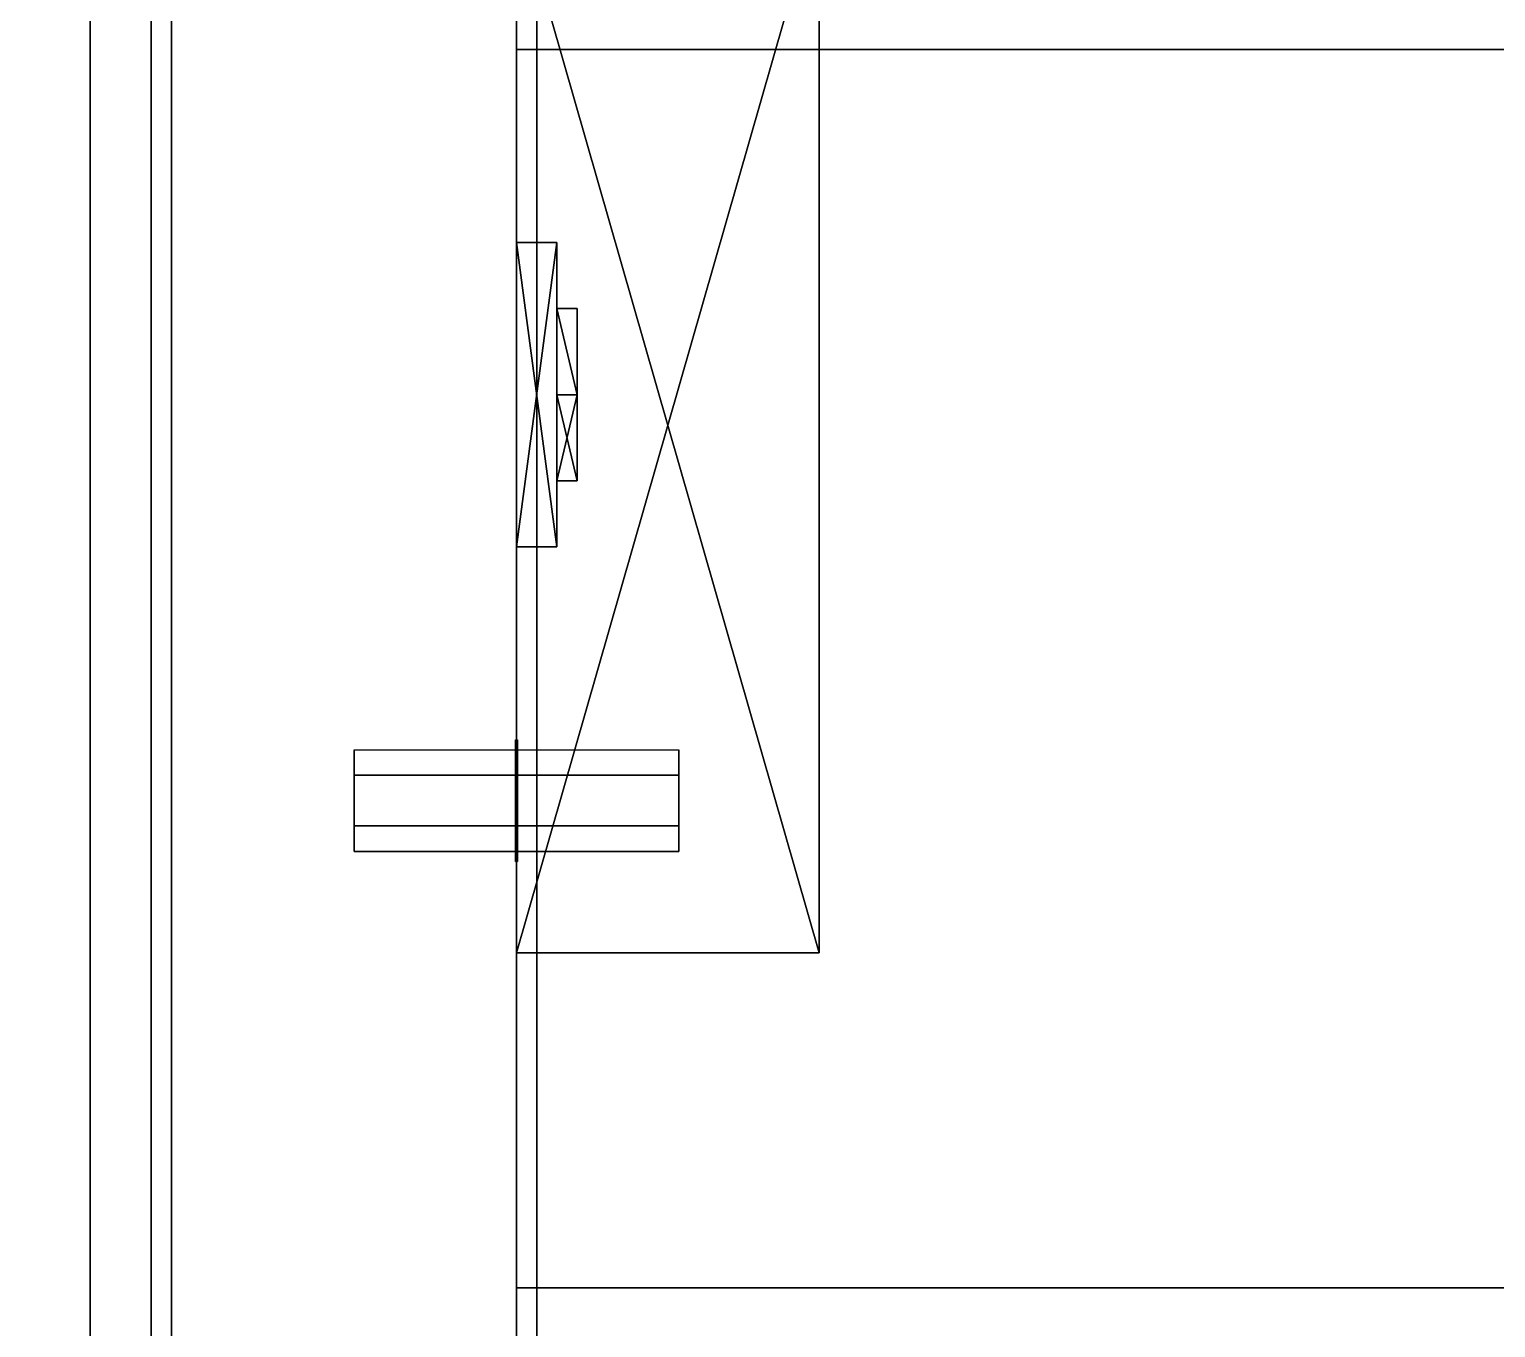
# Model space of a CAD drawing. Extents: x 0 to 4068, y -4475 to 0.
# Drawn here: x 1173 to 1245.2, y -4008 to -3944 of the extents above; entities that cross this region are included whole.
import ezdxf

# ---------------------------------------------------------------- set-up
doc = ezdxf.new("R2010")
doc.units = 0
for name, color, linetype in [('LAYER0', 7, 'CONTINUOUS'), ('LAYER102', 253, 'CONTINUOUS'), ('LAYER110', 7, 'CONTINUOUS'), ('LAYER113', 7, 'CONTINUOUS'), ('LAYER114', 7, 'CONTINUOUS'), ('LAYER115', 7, 'CONTINUOUS'), ('LAYER116', 45, 'CONTINUOUS'), ('LAYER117', 45, 'CONTINUOUS'), ('LAYER119', 45, 'CONTINUOUS'), ('LAYER121', 45, 'CONTINUOUS'), ('LAYER122', 45, 'CONTINUOUS'), ('LAYER125', 45, 'CONTINUOUS'), ('LAYER127', 45, 'CONTINUOUS'), ('LAYER31', 45, 'CONTINUOUS'), ('LAYER34', 45, 'CONTINUOUS'), ('LAYER36', 45, 'CONTINUOUS'), ('LAYER43', 45, 'CONTINUOUS'), ('LAYER44', 45, 'CONTINUOUS'), ('LAYER46', 45, 'CONTINUOUS'), ('LAYER48', 45, 'CONTINUOUS'), ('LAYER49', 45, 'CONTINUOUS'), ('LAYER5', 7, 'CONTINUOUS'), ('LAYER51', 45, 'CONTINUOUS'), ('LAYER52', 45, 'CONTINUOUS'), ('LAYER54', 45, 'CONTINUOUS'), ('LAYER55', 254, 'CONTINUOUS')]:
    doc.layers.add(name, color=color, linetype=linetype)

msp = doc.modelspace()

# ---------------------------------------------------------------- linework, layer by layer
at = {"layer": 'LAYER0', "invisible_edges": 1}
for points in [[(4068, 0), (0, -4475), (0, 0), (4068, 0)], [(0, -4475), (4068, 0), (4068, -4475), (0, -4475)]]:
    msp.add_3dface(points, dxfattribs=at)
at = {"layer": 'LAYER102'}
for points in [[(1197, -3937.5, 1801.217), (1211.922, -3937.5, 1801.217), (1197, -3989.5, 1801.217), (1197, -3937.5, 1801.217)], [(1197, -3989.5, 1801.217), (1211.922, -3937.5, 1801.217), (1211.922, -3989.5, 1801.217), (1197, -3989.5, 1801.217)], [(1197, -3989.5, 1814.783), (1211.922, -3989.5, 1814.783), (1197, -3937.5, 1814.783), (1197, -3989.5, 1814.783)], [(1197, -3937.5, 1814.783), (1211.922, -3989.5, 1814.783), (1211.922, -3937.5, 1814.783), (1197, -3937.5, 1814.783)], [(1197, -3937.5, 2255.217), (1211.922, -3937.5, 2255.217), (1197, -3989.5, 2255.217), (1197, -3937.5, 2255.217)], [(1197, -3989.5, 2255.217), (1211.922, -3937.5, 2255.217), (1211.922, -3989.5, 2255.217), (1197, -3989.5, 2255.217)], [(1197, -3989.5, 2268.783), (1211.922, -3989.5, 2268.783), (1197, -3937.5, 2268.783), (1197, -3989.5, 2268.783)], [(1197, -3937.5, 2268.783), (1211.922, -3989.5, 2268.783), (1211.922, -3937.5, 2268.783), (1197, -3937.5, 2268.783)], [(1197, -3937.5, 251.217), (1211.922, -3937.5, 251.217), (1197, -3989.5, 251.217), (1197, -3937.5, 251.217)], [(1197, -3989.5, 251.217), (1211.922, -3937.5, 251.217), (1211.922, -3989.5, 251.217), (1197, -3989.5, 251.217)], [(1197, -3989.5, 264.783), (1211.922, -3989.5, 264.783), (1197, -3937.5, 264.783), (1197, -3989.5, 264.783)], [(1197, -3937.5, 264.783), (1211.922, -3989.5, 264.783), (1211.922, -3937.5, 264.783), (1197, -3937.5, 264.783)], [(1197, -3937.5, 770.217), (1211.922, -3937.5, 770.217), (1197, -3989.5, 770.217), (1197, -3937.5, 770.217)], [(1197, -3989.5, 770.217), (1211.922, -3937.5, 770.217), (1211.922, -3989.5, 770.217), (1197, -3989.5, 770.217)], [(1197, -3989.5, 783.783), (1211.922, -3989.5, 783.783), (1197, -3937.5, 783.783), (1197, -3989.5, 783.783)], [(1197, -3937.5, 783.783), (1211.922, -3989.5, 783.783), (1211.922, -3937.5, 783.783), (1197, -3937.5, 783.783)], [(1211.922, -3937.5, 1801.217), (1211.922, -3937.5, 1814.783), (1211.922, -3989.5, 1801.217), (1211.922, -3937.5, 1801.217)], [(1211.922, -3989.5, 1801.217), (1211.922, -3937.5, 1814.783), (1211.922, -3989.5, 1814.783), (1211.922, -3989.5, 1801.217)], [(1211.922, -3937.5, 2255.217), (1211.922, -3937.5, 2268.783), (1211.922, -3989.5, 2255.217), (1211.922, -3937.5, 2255.217)], [(1211.922, -3989.5, 2255.217), (1211.922, -3937.5, 2268.783), (1211.922, -3989.5, 2268.783), (1211.922, -3989.5, 2255.217)], [(1211.922, -3937.5, 251.217), (1211.922, -3937.5, 264.783), (1211.922, -3989.5, 251.217), (1211.922, -3937.5, 251.217)], [(1211.922, -3989.5, 251.217), (1211.922, -3937.5, 264.783), (1211.922, -3989.5, 264.783), (1211.922, -3989.5, 251.217)], [(1211.922, -3937.5, 770.217), (1211.922, -3937.5, 783.783), (1211.922, -3989.5, 770.217), (1211.922, -3937.5, 770.217)], [(1211.922, -3989.5, 770.217), (1211.922, -3937.5, 783.783), (1211.922, -3989.5, 783.783), (1211.922, -3989.5, 770.217)], [(1198.99, -3954.5, 1834), (1197, -3954.5, 1834), (1197, -3969.5, 1834), (1198.99, -3954.5, 1834)], [(1198.99, -3954.5, 1834), (1197, -3969.5, 1834), (1198.99, -3969.5, 1834), (1198.99, -3954.5, 1834)], [(1198.99, -3969.5, 1782), (1197, -3969.5, 1782), (1197, -3954.5, 1782), (1198.99, -3969.5, 1782)], [(1198.99, -3969.5, 1782), (1197, -3954.5, 1782), (1198.99, -3954.5, 1782), (1198.99, -3969.5, 1782)], [(1197, -3954.5, 1782), (1197, -3954.5, 1834), (1198.99, -3954.5, 1834), (1197, -3954.5, 1782)], [(1197, -3954.5, 1782), (1198.99, -3954.5, 1834), (1198.99, -3954.5, 1782), (1197, -3954.5, 1782)], [(1198.99, -3954.5, 2288), (1197, -3954.5, 2288), (1197, -3969.5, 2288), (1198.99, -3954.5, 2288)], [(1198.99, -3954.5, 2288), (1197, -3969.5, 2288), (1198.99, -3969.5, 2288), (1198.99, -3954.5, 2288)], [(1198.99, -3969.5, 2236), (1197, -3969.5, 2236), (1197, -3954.5, 2236), (1198.99, -3969.5, 2236)], [(1198.99, -3969.5, 2236), (1197, -3954.5, 2236), (1198.99, -3954.5, 2236), (1198.99, -3969.5, 2236)], [(1197, -3954.5, 2236), (1197, -3954.5, 2288), (1198.99, -3954.5, 2288), (1197, -3954.5, 2236)], [(1197, -3954.5, 2236), (1198.99, -3954.5, 2288), (1198.99, -3954.5, 2236), (1197, -3954.5, 2236)], [(1198.99, -3954.5, 284), (1197, -3954.5, 284), (1197, -3969.5, 284), (1198.99, -3954.5, 284)], [(1198.99, -3954.5, 284), (1197, -3969.5, 284), (1198.99, -3969.5, 284), (1198.99, -3954.5, 284)], [(1198.99, -3969.5, 232), (1197, -3969.5, 232), (1197, -3954.5, 232), (1198.99, -3969.5, 232)], [(1198.99, -3969.5, 232), (1197, -3954.5, 232), (1198.99, -3954.5, 232), (1198.99, -3969.5, 232)], [(1197, -3954.5, 232), (1197, -3954.5, 284), (1198.99, -3954.5, 284), (1197, -3954.5, 232)], [(1197, -3954.5, 232), (1198.99, -3954.5, 284), (1198.99, -3954.5, 232), (1197, -3954.5, 232)], [(1198.99, -3954.5, 803), (1197, -3954.5, 803), (1197, -3969.5, 803), (1198.99, -3954.5, 803)], [(1198.99, -3954.5, 803), (1197, -3969.5, 803), (1198.99, -3969.5, 803), (1198.99, -3954.5, 803)], [(1198.99, -3969.5, 751), (1197, -3969.5, 751), (1197, -3954.5, 751), (1198.99, -3969.5, 751)], [(1198.99, -3969.5, 751), (1197, -3954.5, 751), (1198.99, -3954.5, 751), (1198.99, -3969.5, 751)], [(1197, -3954.5, 751), (1197, -3954.5, 803), (1198.99, -3954.5, 803), (1197, -3954.5, 751)], [(1197, -3954.5, 751), (1198.99, -3954.5, 803), (1198.99, -3954.5, 751), (1197, -3954.5, 751)], [(1198.99, -3954.5, 1782), (1198.99, -3954.5, 1834), (1198.99, -3969.5, 1834), (1198.99, -3954.5, 1782)], [(1198.99, -3954.5, 1782), (1198.99, -3969.5, 1834), (1198.99, -3969.5, 1782), (1198.99, -3954.5, 1782)], [(1198.99, -3954.5, 2236), (1198.99, -3954.5, 2288), (1198.99, -3969.5, 2288), (1198.99, -3954.5, 2236)], [(1198.99, -3954.5, 2236), (1198.99, -3969.5, 2288), (1198.99, -3969.5, 2236), (1198.99, -3954.5, 2236)], [(1198.99, -3954.5, 232), (1198.99, -3954.5, 284), (1198.99, -3969.5, 284), (1198.99, -3954.5, 232)], [(1198.99, -3954.5, 232), (1198.99, -3969.5, 284), (1198.99, -3969.5, 232), (1198.99, -3954.5, 232)], [(1198.99, -3954.5, 751), (1198.99, -3954.5, 803), (1198.99, -3969.5, 803), (1198.99, -3954.5, 751)], [(1198.99, -3954.5, 751), (1198.99, -3969.5, 803), (1198.99, -3969.5, 751), (1198.99, -3954.5, 751)], [(1199.984, -3957.757, 1826.087), (1199.984, -3962, 1821.291), (1198.99, -3957.757, 1826.087), (1199.984, -3957.757, 1826.087)], [(1198.99, -3957.757, 1826.087), (1199.984, -3962, 1821.291), (1198.99, -3962, 1821.291), (1198.99, -3957.757, 1826.087)], [(1198.99, -3962, 1830.883), (1198.99, -3962, 1821.291), (1198.99, -3957.757, 1826.087), (1198.99, -3962, 1830.883)], [(1198.99, -3962, 1830.883), (1199.984, -3962, 1830.883), (1198.99, -3957.757, 1826.087), (1198.99, -3962, 1830.883)], [(1198.99, -3957.757, 1826.087), (1199.984, -3962, 1830.883), (1199.984, -3957.757, 1826.087), (1198.99, -3957.757, 1826.087)], [(1199.984, -3957.757, 1789.913), (1199.984, -3962, 1785.117), (1198.99, -3957.757, 1789.913), (1199.984, -3957.757, 1789.913)], [(1198.99, -3957.757, 1789.913), (1199.984, -3962, 1785.117), (1198.99, -3962, 1785.117), (1198.99, -3957.757, 1789.913)], [(1198.99, -3962, 1794.709), (1198.99, -3962, 1785.117), (1198.99, -3957.757, 1789.913), (1198.99, -3962, 1794.709)], [(1198.99, -3962, 1794.709), (1199.984, -3962, 1794.709), (1198.99, -3957.757, 1789.913), (1198.99, -3962, 1794.709)], [(1198.99, -3957.757, 1789.913), (1199.984, -3962, 1794.709), (1199.984, -3957.757, 1789.913), (1198.99, -3957.757, 1789.913)], [(1199.984, -3957.757, 2280.087), (1199.984, -3962, 2275.291), (1198.99, -3957.757, 2280.087), (1199.984, -3957.757, 2280.087)], [(1198.99, -3957.757, 2280.087), (1199.984, -3962, 2275.291), (1198.99, -3962, 2275.291), (1198.99, -3957.757, 2280.087)], [(1198.99, -3962, 2284.883), (1198.99, -3962, 2275.291), (1198.99, -3957.757, 2280.087), (1198.99, -3962, 2284.883)], [(1198.99, -3962, 2284.883), (1199.984, -3962, 2284.883), (1198.99, -3957.757, 2280.087), (1198.99, -3962, 2284.883)], [(1198.99, -3957.757, 2280.087), (1199.984, -3962, 2284.883), (1199.984, -3957.757, 2280.087), (1198.99, -3957.757, 2280.087)], [(1199.984, -3957.757, 2243.913), (1199.984, -3962, 2239.117), (1198.99, -3957.757, 2243.913), (1199.984, -3957.757, 2243.913)], [(1198.99, -3957.757, 2243.913), (1199.984, -3962, 2239.117), (1198.99, -3962, 2239.117), (1198.99, -3957.757, 2243.913)], [(1198.99, -3962, 2248.709), (1198.99, -3962, 2239.117), (1198.99, -3957.757, 2243.913), (1198.99, -3962, 2248.709)], [(1198.99, -3962, 2248.709), (1199.984, -3962, 2248.709), (1198.99, -3957.757, 2243.913), (1198.99, -3962, 2248.709)], [(1198.99, -3957.757, 2243.913), (1199.984, -3962, 2248.709), (1199.984, -3957.757, 2243.913), (1198.99, -3957.757, 2243.913)], [(1199.984, -3957.757, 276.087), (1199.984, -3962, 271.291), (1198.99, -3957.757, 276.087), (1199.984, -3957.757, 276.087)], [(1198.99, -3957.757, 276.087), (1199.984, -3962, 271.291), (1198.99, -3962, 271.291), (1198.99, -3957.757, 276.087)], [(1198.99, -3962, 280.883), (1198.99, -3962, 271.291), (1198.99, -3957.757, 276.087), (1198.99, -3962, 280.883)], [(1198.99, -3962, 280.883), (1199.984, -3962, 280.883), (1198.99, -3957.757, 276.087), (1198.99, -3962, 280.883)], [(1198.99, -3957.757, 276.087), (1199.984, -3962, 280.883), (1199.984, -3957.757, 276.087), (1198.99, -3957.757, 276.087)], [(1199.984, -3957.757, 239.913), (1199.984, -3962, 235.117), (1198.99, -3957.757, 239.913), (1199.984, -3957.757, 239.913)], [(1198.99, -3957.757, 239.913), (1199.984, -3962, 235.117), (1198.99, -3962, 235.117), (1198.99, -3957.757, 239.913)], [(1198.99, -3962, 244.709), (1198.99, -3962, 235.117), (1198.99, -3957.757, 239.913), (1198.99, -3962, 244.709)], [(1198.99, -3962, 244.709), (1199.984, -3962, 244.709), (1198.99, -3957.757, 239.913), (1198.99, -3962, 244.709)], [(1198.99, -3957.757, 239.913), (1199.984, -3962, 244.709), (1199.984, -3957.757, 239.913), (1198.99, -3957.757, 239.913)], [(1199.984, -3957.757, 795.087), (1199.984, -3962, 790.291), (1198.99, -3957.757, 795.087), (1199.984, -3957.757, 795.087)], [(1198.99, -3957.757, 795.087), (1199.984, -3962, 790.291), (1198.99, -3962, 790.291), (1198.99, -3957.757, 795.087)], [(1198.99, -3962, 799.883), (1198.99, -3962, 790.291), (1198.99, -3957.757, 795.087), (1198.99, -3962, 799.883)], [(1198.99, -3962, 799.883), (1199.984, -3962, 799.883), (1198.99, -3957.757, 795.087), (1198.99, -3962, 799.883)], [(1198.99, -3957.757, 795.087), (1199.984, -3962, 799.883), (1199.984, -3957.757, 795.087), (1198.99, -3957.757, 795.087)], [(1199.984, -3957.757, 758.913), (1199.984, -3962, 754.117), (1198.99, -3957.757, 758.913), (1199.984, -3957.757, 758.913)], [(1198.99, -3957.757, 758.913), (1199.984, -3962, 754.117), (1198.99, -3962, 754.117), (1198.99, -3957.757, 758.913)], [(1198.99, -3962, 763.709), (1198.99, -3962, 754.117), (1198.99, -3957.757, 758.913), (1198.99, -3962, 763.709)], [(1198.99, -3962, 763.709), (1199.984, -3962, 763.709), (1198.99, -3957.757, 758.913), (1198.99, -3962, 763.709)], [(1198.99, -3957.757, 758.913), (1199.984, -3962, 763.709), (1199.984, -3957.757, 758.913), (1198.99, -3957.757, 758.913)], [(1199.984, -3962, 1830.883), (1199.984, -3966.243, 1826.087), (1199.984, -3957.757, 1826.087), (1199.984, -3962, 1830.883)], [(1199.984, -3957.757, 1826.087), (1199.984, -3966.243, 1826.087), (1199.984, -3962, 1821.291), (1199.984, -3957.757, 1826.087)], [(1199.984, -3962, 1794.709), (1199.984, -3966.243, 1789.913), (1199.984, -3957.757, 1789.913), (1199.984, -3962, 1794.709)], [(1199.984, -3957.757, 1789.913), (1199.984, -3966.243, 1789.913), (1199.984, -3962, 1785.117), (1199.984, -3957.757, 1789.913)], [(1199.984, -3962, 2284.883), (1199.984, -3966.243, 2280.087), (1199.984, -3957.757, 2280.087), (1199.984, -3962, 2284.883)], [(1199.984, -3957.757, 2280.087), (1199.984, -3966.243, 2280.087), (1199.984, -3962, 2275.291), (1199.984, -3957.757, 2280.087)], [(1199.984, -3962, 2248.709), (1199.984, -3966.243, 2243.913), (1199.984, -3957.757, 2243.913), (1199.984, -3962, 2248.709)], [(1199.984, -3957.757, 2243.913), (1199.984, -3966.243, 2243.913), (1199.984, -3962, 2239.117), (1199.984, -3957.757, 2243.913)], [(1199.984, -3962, 280.883), (1199.984, -3966.243, 276.087), (1199.984, -3957.757, 276.087), (1199.984, -3962, 280.883)], [(1199.984, -3957.757, 276.087), (1199.984, -3966.243, 276.087), (1199.984, -3962, 271.291), (1199.984, -3957.757, 276.087)], [(1199.984, -3962, 244.709), (1199.984, -3966.243, 239.913), (1199.984, -3957.757, 239.913), (1199.984, -3962, 244.709)], [(1199.984, -3957.757, 239.913), (1199.984, -3966.243, 239.913), (1199.984, -3962, 235.117), (1199.984, -3957.757, 239.913)], [(1199.984, -3962, 799.883), (1199.984, -3966.243, 795.087), (1199.984, -3957.757, 795.087), (1199.984, -3962, 799.883)], [(1199.984, -3957.757, 795.087), (1199.984, -3966.243, 795.087), (1199.984, -3962, 790.291), (1199.984, -3957.757, 795.087)], [(1199.984, -3962, 763.709), (1199.984, -3966.243, 758.913), (1199.984, -3957.757, 758.913), (1199.984, -3962, 763.709)], [(1199.984, -3957.757, 758.913), (1199.984, -3966.243, 758.913), (1199.984, -3962, 754.117), (1199.984, -3957.757, 758.913)], [(1199.984, -3962, 1821.291), (1199.984, -3966.243, 1826.087), (1198.99, -3962, 1821.291), (1199.984, -3962, 1821.291)], [(1198.99, -3962, 1821.291), (1199.984, -3966.243, 1826.087), (1198.99, -3966.243, 1826.087), (1198.99, -3962, 1821.291)], [(1199.984, -3966.243, 1826.087), (1199.984, -3962, 1830.883), (1198.99, -3966.243, 1826.087), (1199.984, -3966.243, 1826.087)], [(1198.99, -3966.243, 1826.087), (1199.984, -3962, 1830.883), (1198.99, -3962, 1830.883), (1198.99, -3966.243, 1826.087)], [(1198.99, -3962, 1830.883), (1198.99, -3966.243, 1826.087), (1198.99, -3962, 1821.291), (1198.99, -3962, 1830.883)], [(1199.984, -3962, 1785.117), (1199.984, -3966.243, 1789.913), (1198.99, -3962, 1785.117), (1199.984, -3962, 1785.117)], [(1198.99, -3962, 1785.117), (1199.984, -3966.243, 1789.913), (1198.99, -3966.243, 1789.913), (1198.99, -3962, 1785.117)], [(1199.984, -3966.243, 1789.913), (1199.984, -3962, 1794.709), (1198.99, -3966.243, 1789.913), (1199.984, -3966.243, 1789.913)], [(1198.99, -3966.243, 1789.913), (1199.984, -3962, 1794.709), (1198.99, -3962, 1794.709), (1198.99, -3966.243, 1789.913)], [(1198.99, -3962, 1794.709), (1198.99, -3966.243, 1789.913), (1198.99, -3962, 1785.117), (1198.99, -3962, 1794.709)], [(1199.984, -3962, 2275.291), (1199.984, -3966.243, 2280.087), (1198.99, -3962, 2275.291), (1199.984, -3962, 2275.291)], [(1198.99, -3962, 2275.291), (1199.984, -3966.243, 2280.087), (1198.99, -3966.243, 2280.087), (1198.99, -3962, 2275.291)], [(1199.984, -3966.243, 2280.087), (1199.984, -3962, 2284.883), (1198.99, -3966.243, 2280.087), (1199.984, -3966.243, 2280.087)], [(1198.99, -3966.243, 2280.087), (1199.984, -3962, 2284.883), (1198.99, -3962, 2284.883), (1198.99, -3966.243, 2280.087)], [(1198.99, -3962, 2284.883), (1198.99, -3966.243, 2280.087), (1198.99, -3962, 2275.291), (1198.99, -3962, 2284.883)], [(1199.984, -3962, 2239.117), (1199.984, -3966.243, 2243.913), (1198.99, -3962, 2239.117), (1199.984, -3962, 2239.117)], [(1198.99, -3962, 2239.117), (1199.984, -3966.243, 2243.913), (1198.99, -3966.243, 2243.913), (1198.99, -3962, 2239.117)], [(1199.984, -3966.243, 2243.913), (1199.984, -3962, 2248.709), (1198.99, -3966.243, 2243.913), (1199.984, -3966.243, 2243.913)], [(1198.99, -3966.243, 2243.913), (1199.984, -3962, 2248.709), (1198.99, -3962, 2248.709), (1198.99, -3966.243, 2243.913)], [(1198.99, -3962, 2248.709), (1198.99, -3966.243, 2243.913), (1198.99, -3962, 2239.117), (1198.99, -3962, 2248.709)], [(1199.984, -3962, 271.291), (1199.984, -3966.243, 276.087), (1198.99, -3962, 271.291), (1199.984, -3962, 271.291)], [(1198.99, -3962, 271.291), (1199.984, -3966.243, 276.087), (1198.99, -3966.243, 276.087), (1198.99, -3962, 271.291)], [(1199.984, -3966.243, 276.087), (1199.984, -3962, 280.883), (1198.99, -3966.243, 276.087), (1199.984, -3966.243, 276.087)], [(1198.99, -3966.243, 276.087), (1199.984, -3962, 280.883), (1198.99, -3962, 280.883), (1198.99, -3966.243, 276.087)], [(1198.99, -3962, 280.883), (1198.99, -3966.243, 276.087), (1198.99, -3962, 271.291), (1198.99, -3962, 280.883)], [(1199.984, -3962, 235.117), (1199.984, -3966.243, 239.913), (1198.99, -3962, 235.117), (1199.984, -3962, 235.117)], [(1198.99, -3962, 235.117), (1199.984, -3966.243, 239.913), (1198.99, -3966.243, 239.913), (1198.99, -3962, 235.117)], [(1199.984, -3966.243, 239.913), (1199.984, -3962, 244.709), (1198.99, -3966.243, 239.913), (1199.984, -3966.243, 239.913)], [(1198.99, -3966.243, 239.913), (1199.984, -3962, 244.709), (1198.99, -3962, 244.709), (1198.99, -3966.243, 239.913)], [(1198.99, -3962, 244.709), (1198.99, -3966.243, 239.913), (1198.99, -3962, 235.117), (1198.99, -3962, 244.709)], [(1199.984, -3962, 790.291), (1199.984, -3966.243, 795.087), (1198.99, -3962, 790.291), (1199.984, -3962, 790.291)], [(1198.99, -3962, 790.291), (1199.984, -3966.243, 795.087), (1198.99, -3966.243, 795.087), (1198.99, -3962, 790.291)], [(1199.984, -3966.243, 795.087), (1199.984, -3962, 799.883), (1198.99, -3966.243, 795.087), (1199.984, -3966.243, 795.087)], [(1198.99, -3966.243, 795.087), (1199.984, -3962, 799.883), (1198.99, -3962, 799.883), (1198.99, -3966.243, 795.087)], [(1198.99, -3962, 799.883), (1198.99, -3966.243, 795.087), (1198.99, -3962, 790.291), (1198.99, -3962, 799.883)], [(1199.984, -3962, 754.117), (1199.984, -3966.243, 758.913), (1198.99, -3962, 754.117), (1199.984, -3962, 754.117)], [(1198.99, -3962, 754.117), (1199.984, -3966.243, 758.913), (1198.99, -3966.243, 758.913), (1198.99, -3962, 754.117)], [(1199.984, -3966.243, 758.913), (1199.984, -3962, 763.709), (1198.99, -3966.243, 758.913), (1199.984, -3966.243, 758.913)], [(1198.99, -3966.243, 758.913), (1199.984, -3962, 763.709), (1198.99, -3962, 763.709), (1198.99, -3966.243, 758.913)], [(1198.99, -3962, 763.709), (1198.99, -3966.243, 758.913), (1198.99, -3962, 754.117), (1198.99, -3962, 763.709)], [(1198.99, -3969.5, 1834), (1197, -3969.5, 1834), (1197, -3969.5, 1782), (1198.99, -3969.5, 1834)], [(1198.99, -3969.5, 1834), (1197, -3969.5, 1782), (1198.99, -3969.5, 1782), (1198.99, -3969.5, 1834)], [(1198.99, -3969.5, 2288), (1197, -3969.5, 2288), (1197, -3969.5, 2236), (1198.99, -3969.5, 2288)], [(1198.99, -3969.5, 2288), (1197, -3969.5, 2236), (1198.99, -3969.5, 2236), (1198.99, -3969.5, 2288)], [(1198.99, -3969.5, 284), (1197, -3969.5, 284), (1197, -3969.5, 232), (1198.99, -3969.5, 284)], [(1198.99, -3969.5, 284), (1197, -3969.5, 232), (1198.99, -3969.5, 232), (1198.99, -3969.5, 284)], [(1198.99, -3969.5, 803), (1197, -3969.5, 803), (1197, -3969.5, 751), (1198.99, -3969.5, 803)], [(1198.99, -3969.5, 803), (1197, -3969.5, 751), (1198.99, -3969.5, 751), (1198.99, -3969.5, 803)], [(1197, -3989.5, 1801.217), (1211.922, -3989.5, 1801.217), (1197, -3989.5, 1814.783), (1197, -3989.5, 1801.217)], [(1197, -3989.5, 1814.783), (1211.922, -3989.5, 1801.217), (1211.922, -3989.5, 1814.783), (1197, -3989.5, 1814.783)], [(1197, -3989.5, 2255.217), (1211.922, -3989.5, 2255.217), (1197, -3989.5, 2268.783), (1197, -3989.5, 2255.217)], [(1197, -3989.5, 2268.783), (1211.922, -3989.5, 2255.217), (1211.922, -3989.5, 2268.783), (1197, -3989.5, 2268.783)], [(1197, -3989.5, 251.217), (1211.922, -3989.5, 251.217), (1197, -3989.5, 264.783), (1197, -3989.5, 251.217)], [(1197, -3989.5, 264.783), (1211.922, -3989.5, 251.217), (1211.922, -3989.5, 264.783), (1197, -3989.5, 264.783)], [(1197, -3989.5, 770.217), (1211.922, -3989.5, 770.217), (1197, -3989.5, 783.783), (1197, -3989.5, 770.217)], [(1197, -3989.5, 783.783), (1211.922, -3989.5, 770.217), (1211.922, -3989.5, 783.783), (1197, -3989.5, 783.783)]]:
    msp.add_3dface(points, dxfattribs=at)
at = {"layer": 'LAYER110', "invisible_edges": 1}
for points in [[(1197, -4006, 861.5), (2103, -3926, 861.5), (2103, -4006, 861.5), (1197, -4006, 861.5)], [(2103, -3926, 861.5), (1197, -4006, 861.5), (1197, -3926, 861.5), (2103, -3926, 861.5)]]:
    msp.add_3dface(points, dxfattribs=at)
at = {"layer": 'LAYER113', "invisible_edges": 1}
for points in [[(1197, -4006, 861.5), (1197, -3926, 879.5), (1197, -3926, 861.5), (1197, -4006, 861.5)], [(1197, -3926, 879.5), (1197, -4006, 861.5), (1197, -4006, 879.5), (1197, -3926, 879.5)]]:
    msp.add_3dface(points, dxfattribs=at)
at = {"layer": 'LAYER114', "invisible_edges": 1}
for points in [[(2103, -4006, 879.5), (1197, -4006, 861.5), (2103, -4006, 861.5), (2103, -4006, 879.5)], [(1197, -4006, 861.5), (2103, -4006, 879.5), (1197, -4006, 879.5), (1197, -4006, 861.5)]]:
    msp.add_3dface(points, dxfattribs=at)
at = {"layer": 'LAYER115', "invisible_edges": 1}
for points in [[(1197, -3926, 879.5), (2103, -4006, 879.5), (2103, -3926, 879.5), (1197, -3926, 879.5)], [(2103, -4006, 879.5), (1197, -3926, 879.5), (1197, -4006, 879.5), (2103, -4006, 879.5)]]:
    msp.add_3dface(points, dxfattribs=at)
at = {"layer": 'LAYER116', "invisible_edges": 1}
for points in [[(1176, -4325, 880), (3495, -3902, 880), (3495, -4325, 880), (1176, -4325, 880)], [(3495, -3902, 880), (1176, -4325, 880), (1176, -3902, 880), (3495, -3902, 880)], [(1180, -4325, 1687), (1180, -3902, 898), (1180, -4325, 898), (1180, -4325, 1687)], [(1180, -3902, 898), (1180, -4325, 1687), (1180, -3902, 1687), (1180, -3902, 898)]]:
    msp.add_3dface(points, dxfattribs=at)
at = {"layer": 'LAYER117', "invisible_edges": 1}
for points in [[(1198, -4325, 898), (1180, -3902, 898), (1198, -3902, 898), (1198, -4325, 898)], [(1180, -3902, 898), (1198, -4325, 898), (1180, -4325, 898), (1180, -3902, 898)]]:
    msp.add_3dface(points, dxfattribs=at)
at = {"layer": 'LAYER119', "invisible_edges": 1}
for points in [[(1176, -4325, 880), (1176, -3902, 898), (1176, -3902, 880), (1176, -4325, 880)], [(1176, -3902, 898), (1176, -4325, 880), (1176, -4325, 898), (1176, -3902, 898)], [(1180, -4325, 1687), (1198, -3902, 1687), (1180, -3902, 1687), (1180, -4325, 1687)], [(1198, -3902, 1687), (1180, -4325, 1687), (1198, -4325, 1687), (1198, -3902, 1687)]]:
    msp.add_3dface(points, dxfattribs=at)
at = {"layer": 'LAYER121', "invisible_edges": 1}
for points in [[(1176, -3902, 898), (3495, -4325, 898), (3495, -3902, 898), (1176, -3902, 898)], [(3495, -4325, 898), (1176, -3902, 898), (1176, -4325, 898), (3495, -4325, 898)], [(1198, -3902, 1687), (1198, -4325, 898), (1198, -3902, 898), (1198, -3902, 1687)], [(1198, -4325, 898), (1198, -3902, 1687), (1198, -4325, 1687), (1198, -4325, 898)]]:
    msp.add_3dface(points, dxfattribs=at)
at = {"layer": 'LAYER122', "invisible_edges": 1}
for points in [[(1176, -3902, 1705), (3495, -4325, 1705), (3495, -3902, 1705), (1176, -3902, 1705)], [(3495, -4325, 1705), (1176, -3902, 1705), (1176, -4325, 1705), (3495, -4325, 1705)]]:
    msp.add_3dface(points, dxfattribs=at)
at = {"layer": 'LAYER125', "invisible_edges": 1}
for points in [[(1176, -3902, 1705), (1176, -4325, 1687), (1176, -4325, 1705), (1176, -3902, 1705)], [(1176, -4325, 1687), (1176, -3902, 1705), (1176, -3902, 1687), (1176, -4325, 1687)]]:
    msp.add_3dface(points, dxfattribs=at)
at = {"layer": 'LAYER127', "invisible_edges": 1}
for points in [[(1176, -4325, 1687), (3495, -3902, 1687), (3495, -4325, 1687), (1176, -4325, 1687)], [(3495, -3902, 1687), (1176, -4325, 1687), (1176, -3902, 1687), (3495, -3902, 1687)]]:
    msp.add_3dface(points, dxfattribs=at)
at = {"layer": 'LAYER31', "invisible_edges": 1}
for points in [[(2103, -4325, 2364), (1197, -3925, 2364), (1197, -4325, 2364), (2103, -4325, 2364)], [(1197, -3925, 2364), (2103, -4325, 2364), (2103, -3925, 2364), (1197, -3925, 2364)], [(1197, -4325, 1706), (2103, -3925, 1706), (2103, -4325, 1706), (1197, -4325, 1706)], [(2103, -3925, 1706), (1197, -4325, 1706), (1197, -3925, 1706), (2103, -3925, 1706)], [(1197, -4325, 156), (2103, -3925, 156), (2103, -4325, 156), (1197, -4325, 156)], [(2103, -3925, 156), (1197, -4325, 156), (1197, -3925, 156), (2103, -3925, 156)]]:
    msp.add_3dface(points, dxfattribs=at)
at = {"layer": 'LAYER34', "invisible_edges": 1}
for points in [[(1197, -4325, 2346), (1197, -3925, 2364), (1197, -3925, 2346), (1197, -4325, 2346)], [(1197, -3925, 2364), (1197, -4325, 2346), (1197, -4325, 2364), (1197, -3925, 2364)], [(1197, -4325, 1706), (1197, -3925, 1724), (1197, -3925, 1706), (1197, -4325, 1706)], [(1197, -3925, 1724), (1197, -4325, 1706), (1197, -4325, 1724), (1197, -3925, 1724)], [(1197, -4325, 156), (1197, -3925, 174), (1197, -3925, 156), (1197, -4325, 156)], [(1197, -3925, 174), (1197, -4325, 156), (1197, -4325, 174), (1197, -3925, 174)]]:
    msp.add_3dface(points, dxfattribs=at)
at = {"layer": 'LAYER36', "invisible_edges": 1}
for points in [[(2103, -3925, 2346), (1197, -4325, 2346), (1197, -3925, 2346), (2103, -3925, 2346)], [(1197, -4325, 2346), (2103, -3925, 2346), (2103, -4325, 2346), (1197, -4325, 2346)], [(1197, -3925, 1724), (2103, -4325, 1724), (2103, -3925, 1724), (1197, -3925, 1724)], [(2103, -4325, 1724), (1197, -3925, 1724), (1197, -4325, 1724), (2103, -4325, 1724)], [(1197, -3925, 174), (2103, -4325, 174), (2103, -3925, 174), (1197, -3925, 174)], [(2103, -4325, 174), (1197, -3925, 174), (1197, -4325, 174), (2103, -4325, 174)]]:
    msp.add_3dface(points, dxfattribs=at)
at = {"layer": 'LAYER43', "invisible_edges": 1}
for points in [[(1197, -4325, 1705), (1197, -3925, 2365), (1197, -4325, 2365), (1197, -4325, 1705)], [(1197, -3925, 2365), (1197, -4325, 1705), (1197, -3925, 1705), (1197, -3925, 2365)], [(1197, -4325, 155), (1197, -3925, 880), (1197, -4325, 880), (1197, -4325, 155)], [(1197, -3925, 880), (1197, -4325, 155), (1197, -3925, 155), (1197, -3925, 880)]]:
    msp.add_3dface(points, dxfattribs=at)
at = {"layer": 'LAYER44', "invisible_edges": 1}
for points in [[(1180, -4325, 1905), (1162, -3925, 1905), (1180, -3925, 1905), (1180, -4325, 1905)], [(1162, -3925, 1905), (1180, -4325, 1905), (1162, -4325, 1905), (1162, -3925, 1905)], [(1197, -4325, 1705), (1179, -3925, 1705), (1197, -3925, 1705), (1197, -4325, 1705)], [(1179, -3925, 1705), (1197, -4325, 1705), (1179, -4325, 1705), (1179, -3925, 1705)], [(1197, -4325, 155), (1179, -3925, 155), (1197, -3925, 155), (1197, -4325, 155)], [(1179, -3925, 155), (1197, -4325, 155), (1179, -4325, 155), (1179, -3925, 155)]]:
    msp.add_3dface(points, dxfattribs=at)
at = {"layer": 'LAYER46', "invisible_edges": 1}
for points in [[(1162, -4325, 2405), (1180, -3925, 2405), (1162, -3925, 2405), (1162, -4325, 2405)], [(1180, -3925, 2405), (1162, -4325, 2405), (1180, -4325, 2405), (1180, -3925, 2405)], [(1179, -4325, 2365), (1197, -3925, 2365), (1179, -3925, 2365), (1179, -4325, 2365)], [(1197, -3925, 2365), (1179, -4325, 2365), (1197, -4325, 2365), (1197, -3925, 2365)], [(1179, -4325, 880), (1197, -3925, 880), (1179, -3925, 880), (1179, -4325, 880)], [(1197, -3925, 880), (1179, -4325, 880), (1197, -4325, 880), (1197, -3925, 880)]]:
    msp.add_3dface(points, dxfattribs=at)
at = {"layer": 'LAYER48', "invisible_edges": 1}
for points in [[(1179, -3925, 1705), (1179, -4325, 2365), (1179, -3925, 2365), (1179, -3925, 1705)], [(1179, -4325, 2365), (1179, -3925, 1705), (1179, -4325, 1705), (1179, -4325, 2365)], [(1179, -3925, 155), (1179, -4325, 880), (1179, -3925, 880), (1179, -3925, 155)], [(1179, -4325, 880), (1179, -3925, 155), (1179, -4325, 155), (1179, -4325, 880)], [(1180, -3925, 2405), (1180, -4325, 1905), (1180, -3925, 1905), (1180, -3925, 2405)], [(1180, -4325, 1905), (1180, -3925, 2405), (1180, -4325, 2405), (1180, -4325, 1905)]]:
    msp.add_3dface(points, dxfattribs=at)
at = {"layer": 'LAYER49', "invisible_edges": 1}
for points in [[(1197, -4300.4, 2026), (2103, -3945, 2026), (2103, -4300.4, 2026), (1197, -4300.4, 2026)], [(2103, -3945, 2026), (1197, -4300.4, 2026), (1197, -3945, 2026), (2103, -3945, 2026)], [(1197, -4300.4, 508.5), (2103, -3945, 508.5), (2103, -4300.4, 508.5), (1197, -4300.4, 508.5)], [(2103, -3945, 508.5), (1197, -4300.4, 508.5), (1197, -3945, 508.5), (2103, -3945, 508.5)]]:
    msp.add_3dface(points, dxfattribs=at)
at = {"layer": 'LAYER5', "invisible_edges": 1}
for points in [[(4068, -4475, 5), (0, 0, 5), (0, -4475, 5), (4068, -4475, 5)], [(0, 0, 5), (4068, -4475, 5), (4068, 0, 5), (0, 0, 5)]]:
    msp.add_3dface(points, dxfattribs=at)
at = {"layer": 'LAYER51', "invisible_edges": 1}
for points in [[(1197, -3945, 2044), (2103, -3945, 2026), (1197, -3945, 2026), (1197, -3945, 2044)], [(2103, -3945, 2026), (1197, -3945, 2044), (2103, -3945, 2044), (2103, -3945, 2026)], [(1197, -3945, 526.5), (2103, -3945, 508.5), (1197, -3945, 508.5), (1197, -3945, 526.5)], [(2103, -3945, 508.5), (1197, -3945, 526.5), (2103, -3945, 526.5), (2103, -3945, 508.5)]]:
    msp.add_3dface(points, dxfattribs=at)
at = {"layer": 'LAYER52', "invisible_edges": 1}
for points in [[(1197, -4300.4, 2026), (1197, -3945, 2044), (1197, -3945, 2026), (1197, -4300.4, 2026)], [(1197, -3945, 2044), (1197, -4300.4, 2026), (1197, -4300.4, 2044), (1197, -3945, 2044)], [(1197, -4300.4, 508.5), (1197, -3945, 526.5), (1197, -3945, 508.5), (1197, -4300.4, 508.5)], [(1197, -3945, 526.5), (1197, -4300.4, 508.5), (1197, -4300.4, 526.5), (1197, -3945, 526.5)]]:
    msp.add_3dface(points, dxfattribs=at)
at = {"layer": 'LAYER54', "invisible_edges": 1}
for points in [[(1197, -3945, 2044), (2103, -4300.4, 2044), (2103, -3945, 2044), (1197, -3945, 2044)], [(2103, -4300.4, 2044), (1197, -3945, 2044), (1197, -4300.4, 2044), (2103, -4300.4, 2044)], [(1197, -3945, 526.5), (2103, -4300.4, 526.5), (2103, -3945, 526.5), (1197, -3945, 526.5)], [(2103, -4300.4, 526.5), (1197, -3945, 526.5), (1197, -4300.4, 526.5), (2103, -4300.4, 526.5)]]:
    msp.add_3dface(points, dxfattribs=at)
at = {"layer": 'LAYER55'}
for points in [[(1196.95, -3985, 2023.5), (1196.95, -3979, 2023.5), (1196.95, -3980.5, 2026.098), (1196.95, -3983.5, 2026.098)], [(1196.95, -3985, 2023.5), (1196.95, -3979, 2023.5), (1196.95, -3980.5, 2020.902), (1196.95, -3983.5, 2020.902)], [(1196.95, -3985, 506), (1196.95, -3979, 506), (1196.95, -3980.5, 508.598), (1196.95, -3983.5, 508.598)], [(1196.95, -3985, 506), (1196.95, -3979, 506), (1196.95, -3980.5, 503.402), (1196.95, -3983.5, 503.402)], [(1197.05, -3985, 2023.5), (1197.05, -3979, 2023.5), (1197.05, -3980.5, 2026.098), (1197.05, -3983.5, 2026.098)], [(1197.05, -3985, 2023.5), (1197.05, -3979, 2023.5), (1197.05, -3980.5, 2020.902), (1197.05, -3983.5, 2020.902)], [(1197.05, -3985, 506), (1197.05, -3979, 506), (1197.05, -3980.5, 508.598), (1197.05, -3983.5, 508.598)], [(1197.05, -3985, 506), (1197.05, -3979, 506), (1197.05, -3980.5, 503.402), (1197.05, -3983.5, 503.402)], [(1189, -3979.5, 2023.5), (1189, -3984.5, 2023.5), (1189, -3983.25, 2025.665), (1189, -3980.75, 2025.665)], [(1189, -3979.5, 2023.5), (1189, -3980.75, 2021.335), (1189, -3983.25, 2021.335), (1189, -3984.5, 2023.5)], [(1189, -3979.5, 506), (1189, -3984.5, 506), (1189, -3983.25, 508.165), (1189, -3980.75, 508.165)], [(1189, -3979.5, 506), (1189, -3980.75, 503.835), (1189, -3983.25, 503.835), (1189, -3984.5, 506)], [(1205, -3979.5, 2023.5), (1205, -3984.5, 2023.5), (1205, -3983.25, 2025.665), (1205, -3980.75, 2025.665)], [(1205, -3979.5, 2023.5), (1205, -3980.75, 2021.335), (1205, -3983.25, 2021.335), (1205, -3984.5, 2023.5)], [(1205, -3979.5, 506), (1205, -3984.5, 506), (1205, -3983.25, 508.165), (1205, -3980.75, 508.165)], [(1205, -3979.5, 506), (1205, -3980.75, 503.835), (1205, -3983.25, 503.835), (1205, -3984.5, 506)]]:
    msp.add_3dface(points, dxfattribs=at)

# ---------------------------------------------------------------- meshes
mesh = msp.add_polymesh((2, 6), dxfattribs=dict(at, n_close=True))
for k, corner in enumerate([(1197.05, -3979, 2023.5), (1197.05, -3980.5, 2026.098), (1197.05, -3983.5, 2026.098), (1197.05, -3985, 2023.5), (1197.05, -3983.5, 2020.902), (1197.05, -3980.5, 2020.902), (1196.95, -3979, 2023.5), (1196.95, -3980.5, 2026.098), (1196.95, -3983.5, 2026.098), (1196.95, -3985, 2023.5), (1196.95, -3983.5, 2020.902), (1196.95, -3980.5, 2020.902)]):
    mesh.set_mesh_vertex(divmod(k, 6), corner)
mesh = msp.add_polymesh((2, 6), dxfattribs=dict(at, n_close=True))
for k, corner in enumerate([(1197.05, -3979, 506), (1197.05, -3980.5, 508.598), (1197.05, -3983.5, 508.598), (1197.05, -3985, 506), (1197.05, -3983.5, 503.402), (1197.05, -3980.5, 503.402), (1196.95, -3979, 506), (1196.95, -3980.5, 508.598), (1196.95, -3983.5, 508.598), (1196.95, -3985, 506), (1196.95, -3983.5, 503.402), (1196.95, -3980.5, 503.402)]):
    mesh.set_mesh_vertex(divmod(k, 6), corner)
mesh = msp.add_polymesh((2, 6), dxfattribs=dict(at, n_close=True))
for k, corner in enumerate([(1205, -3979.5, 2023.5), (1205, -3980.75, 2025.665), (1205, -3983.25, 2025.665), (1205, -3984.5, 2023.5), (1205, -3983.25, 2021.335), (1205, -3980.75, 2021.335), (1189, -3979.5, 2023.5), (1189, -3980.75, 2025.665), (1189, -3983.25, 2025.665), (1189, -3984.5, 2023.5), (1189, -3983.25, 2021.335), (1189, -3980.75, 2021.335)]):
    mesh.set_mesh_vertex(divmod(k, 6), corner)
mesh = msp.add_polymesh((2, 6), dxfattribs=dict(at, n_close=True))
for k, corner in enumerate([(1205, -3979.5, 506), (1205, -3980.75, 508.165), (1205, -3983.25, 508.165), (1205, -3984.5, 506), (1205, -3983.25, 503.835), (1205, -3980.75, 503.835), (1189, -3979.5, 506), (1189, -3980.75, 508.165), (1189, -3983.25, 508.165), (1189, -3984.5, 506), (1189, -3983.25, 503.835), (1189, -3980.75, 503.835)]):
    mesh.set_mesh_vertex(divmod(k, 6), corner)

doc.saveas('drawing.dxf')
